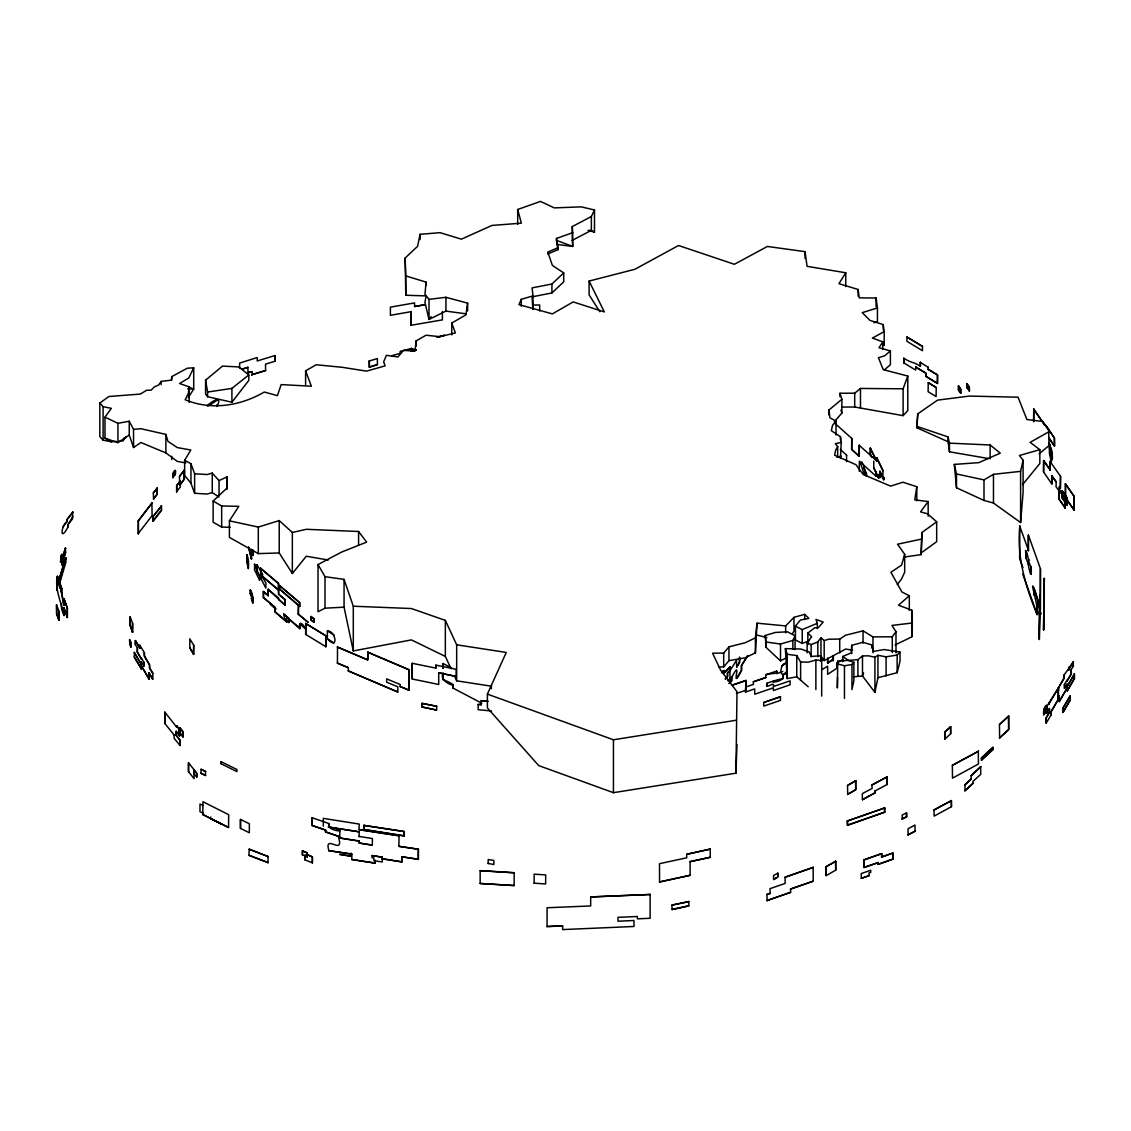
<?xml version="1.0" encoding="UTF-8"?>
<svg xmlns="http://www.w3.org/2000/svg" width="1131" height="1131" viewBox="0 0 1131 1131"><rect width="100%" height="100%" fill="white"/><g stroke="black" fill="none" stroke-linecap="round" stroke-linejoin="round"><path stroke-width="1.5" d="M837.52 677.412L837.35 687.973L837.746 661.14L857.906 659.684L862.486 655.938L868.467 655.824L874.927 657.182L877.939 655.316L886.096 656.842L897.137 655.047L900.007 652.078L884.117 649.547L873.288 651.442L872.043 645.023L862.896 642.295L851.728 645.306L851.247 652.87L842.722 656.461L842.722 661.635M1039.318 638.874L1039.884 594.906L1039.361 639.566M1039.135 638.874L1039.884 594.906M1043.913 605.58L1043.729 618.516M1043.729 626.588L1044.323 578.436L1043.531 629.868L1044.323 578.436M328.23 560.015L306.303 556.226L292.349 573.502L279.23 552.974L258.306 553.61L229.409 537.395L229.409 520.826L258.306 527.074L279.23 520.571L292.349 532.461L306.303 529.294L358.584 531.499L366.642 542.131L341.633 552.055L318.023 564.553L325.007 576.683L344.064 579.383L353.296 606.216L411.401 608.535L445.345 620.396L456.67 644.797L506.25 652.446L487.39 694.109L487.39 707.921L538.724 765.602L613.44 792.675L735.942 773.194L736.988 691.705L720.631 670.174L712.587 653.181L723.684 653.096L728.958 646.861L745.202 642.733L755.409 637.87L757.035 623.167L785.663 625.91L793.976 617.342L804.707 614.345L808.877 618.417L800.395 620.014L795.418 626.107L795.418 639.92L802.218 643.426L808.75 641.008M735.942 773.194L736.988 744.622M988.423 458.522L949.46 451.806L948.047 441.74L916.873 427.772L917.75 413.847L937.557 400.134L969.338 396.076L1018.056 397.207L1026.906 419.53L1042.966 421.51L1049.314 431.561C1047.179 428.14 1052.014 484.775 1051.83 450.647C1043.842 428.564 1055.393 458.606 1051.646 459.653M916.873 426.345L948.047 436.934L949.46 443.14L990.12 444.992L1000.285 453.135L978.88 462.636L954.31 464.417L956.487 487.772L983.998 500.453L993.47 503.041L1020.6 522.536L1023.088 492.48L1023.088 460.26L1019.427 455.51L1039.841 449.671L1039.841 463.484L1022.65 484.577M757.035 623.167L755.409 652.827L745.202 657.775L728.958 660.674L723.684 666.894L718.92 666.937M591.174 231.247L594.496 232.124L594.496 209.97L581.207 206.86L554.317 207.892L540.477 201.417L517.687 209.475L521.377 223.175L491.943 225.437L461.377 239.178L440.016 232.647L420.053 234.329L417.593 246.318L405.152 258.024L405.775 275.907L426.09 282.1L424.959 294.258L429.017 299.347L445.939 297.297L467.612 303.136L465.887 314.885L451.778 323.028L455.383 332.91L440.03 336.699L425.991 335.228L416.024 340.982L415.077 351.105L403.399 350.37L397.928 357L386.434 355.332L383.635 361.793L385.162 365.85L366.515 371.138L342.17 367.292L316.115 364.748L305.61 370.869L305.61 384.681M916.873 427.772L917.75 413.847M904.291 557.046L921.157 554.628L921.935 532.503L936.68 521.815L927.547 513.799L920.563 511.905L928.169 501.528L914.753 499.916L916.789 486.698L902.92 482.23L890.564 486.118L863.179 474.469L855.997 464.728L834.65 455.185L835.611 450.265L837.675 446.575L835.314 443.72L841.224 442.32L840.46 436.707L831.313 430.671L832.557 425.228L836.049 421.213L829.942 417.791L828.896 410.058L841.874 399.271L839.98 393.249L854.697 393.206L860.479 388.456L903.103 388.795L907.783 376.058L883.24 369.625L878.405 357.693L884.682 355.798L890.408 350.907L879.013 347.783L882.788 341.831L872.397 338.07L884.202 331.637L883.24 324.583L870.022 320.426L862.232 312.637L877.43 307.971L876.087 298.004L859.263 297.877L858.132 289.494L838.933 283.669L845.776 272.769L807.053 266.322L805.06 251.648L767.369 246.459L734.387 264.286L678.529 245.512L634.83 269.305L589.095 281.054L589.095 294.866L599.84 311.718M188.227 397.674L193.712 389.078L193.712 367.815L187.322 368.211L171.756 376.623L171.318 380.129L161.168 381.387L158.708 384.978L154.353 386.887L151.172 390.11L146.549 390.28L140.315 394.083L108.873 396.514L99.811 403.046L99.811 436.524L103.105 440.143L111.361 441.811L116.352 441.359M193.712 367.815L188.764 378.051L179.589 383.494L189.174 386.915L188.34 393.348L185.173 399.724C211.186 410.652 240.338 405.958 264.301 392.033L277.42 395.652L281.167 384.597L311.35 386.208L305.61 370.869M425.807 297.538L424.959 302.429L429.017 319.437L445.939 311.11L465.944 313.81M480.152 870.729L514.153 872.75L514.138 885.615L480.152 883.481L480.18 870.616L514.153 872.75M480.152 883.481L514.153 885.502M534.129 883.254L534.143 874.164L545.679 874.899L545.651 883.99L534.143 883.155M862.486 655.938L862.486 676.013L874.927 692.328L877.939 677.709L877.939 655.316M1020.6 522.536L1020.6 471.358L1023.088 460.26M877.939 677.709L897.137 672.705L900.007 661.338L900.007 652.078M478.173 704.429L481.212 704.613L478.173 704.429L478.173 709.717L491.561 710.961M487.857 701.192L481.184 700.655L487.829 701.277M921.157 539.176L897.547 544.209L904.687 554.317L901.577 565.132L890.917 572.258L901.902 591.98L909.324 595.754L909.324 610.443M60.579 557.852C65.061 544.209 57.695 576.075 61.767 554.501M60.579 561.796L61.583 554.487M61.809 560.297L65.598 547.984C60.565 560.552 61.936 571.339 61.965 560.312M61.809 564.525L65.598 552.225L65.442 547.97M61.965 564.539L65.598 552.225M65.527 557.837L58.501 581.617L65.909 557.88L59.434 582.677M59.349 584.303L65.909 562.107L65.909 557.88M840.46 458.465L841.224 442.32M921.157 554.628L921.935 532.503M863.617 672.931L862.486 676.013L853.34 676.833M119.688 441.048L123.025 440.737L124.17 437.796M594.496 209.97L591.372 216.53L572.258 226.568L572.738 232.647L556.48 238.457L557.965 247.746L547.786 252.057L552.395 265.432L563.719 272.896L551.914 284.008L532.093 287.882L532.941 295.884L521.306 299.305L518.903 304.607L552.395 313.895L573.148 301.92L604.307 311.902L589.095 281.054M792.873 649.095L792.873 640.471L795.065 635.763L787.445 631.805L775.414 632.455L765.263 635.466L765.998 647.3L780.503 660.9L786.695 657.592M323.31 826.153L323.31 818.377L359.191 824.047L359.107 829.659L399.003 835.767L359.107 829.659M351.882 854.103L328.895 850.668L351.882 854.103L351.798 859.518L375.209 863.222L375.294 860.309M338.636 837.831L359.191 841.068L338.636 837.831C344.177 856.181 323.72 832.953 328.895 850.668M328.442 826.973L359.191 831.822L328.343 827.143M363.942 825.404L404.333 831.554L404.234 836.007L363.942 829.631L363.942 825.404L404.333 831.554M359.191 841.068L359.107 843.033L372.311 845.126L372.396 838.538L359.191 836.445M350.907 856.167L339.724 854.4L350.907 856.167L350.963 853.071M363.942 829.631L364.041 825.192M359.107 843.033L372.311 845.126M351.798 859.518L375.294 863.038M372.113 855.587L382.32 857.199L372.113 855.587L372.057 857.779L373.937 857.948L373.88 860.677L382.278 861.992L382.32 857.199M418.413 849.225L398.918 846.341L418.413 849.225L418.329 859.404L401.844 856.789L401.844 861.963L381.868 858.811M401.844 856.789L418.413 859.221M401.844 861.963L401.929 856.619M488.14 863.589L488.196 859.546L493.908 860.437L493.851 864.494L488.196 863.49M1043.701 709.858L1046.458 705.447L1045.892 711.328C1042.33 720.461 1043.051 706.635 1046.458 705.447M1046.444 713.251L1047.165 705.914L1046.627 710.593C1045.553 720.362 1050.727 700.216 1049.356 712.502L1046.331 717.733L1046.147 723.147L1050.968 715.174L1050.968 712.162L1058.362 699.396L1058.489 687.634L1063.833 678.402L1063.833 675.221C1070.873 666.102 1078.705 652.898 1068.541 670.16M1047.165 705.914L1058.362 688.044L1048.847 704.118M1043.701 714.764L1045.708 711.286L1046.274 705.405M1058.489 690.659L1058.673 687.676L1064.017 678.444L1063.833 675.221M1071.198 669.594L1071.368 673.906L1067.07 680.989L1071.198 673.864L1071.198 669.594L1073.319 666.272L1073.319 662.257M1064.412 684.524L1064.596 688.312L1064.412 684.524L1067.07 679.943L1067.24 681.032M1046.147 723.147L1046.147 717.704L1049.356 712.502M1057.697 698.209L1059.252 695.523L1059.252 701.602L1067.24 687.818L1059.252 701.602M1050.968 715.174L1050.784 712.12L1058.192 699.354L1058.192 688.001M1064.412 688.27L1067.07 683.704L1067.24 686.432L1074.45 674.005L1074.45 678.558L1067.24 690.984L1074.266 678.515L1074.266 673.963M1067.24 686.432L1074.45 674.005M1062.956 708.105L1070.279 695.749L1070.279 699.976L1063.112 712.36L1062.956 708.105L1070.279 695.749M1062.956 712.332L1070.279 699.976M219.032 496.99L212.26 492.621L207.03 494.049L194.631 493.272L190.955 483.248L184.636 475.416L184.636 460.303L190.828 450.011L177.298 447.579L167.939 441.373L165.889 434.417L140.866 428.691L133.543 429.37L129.245 421.241L117.935 423.305L104.985 417.155L111.361 408.348L103.105 406.665L99.811 403.046M792.478 633.572L793.976 631.155L793.976 617.342M412.235 663.303L435.817 668.11L435.817 665.085L456.217 669.326L456.161 676.451L438.715 672.818L438.715 684.495L412.235 678.996L412.235 663.303L412.292 678.897M438.715 672.818L456.161 676.451M422.061 703.411L436.707 706.267L436.594 710.084L422.061 707.059L422.061 703.411L436.707 706.267M422.061 707.059L422.174 703.242M436.594 710.084L422.174 706.875M729.962 680.523L729.962 670.754L736.521 660.292L736.677 667.106L739.448 662.398L739.448 657.323M736.677 667.106L739.603 662.441L739.603 657.351M730.895 679.038C744.396 652.502 728.816 694.872 741.554 670.542L741.554 665.636L747.761 655.726M736.479 678.36L741.399 670.513L741.399 665.608L747.605 655.697M229.409 520.826L238.797 506.349L221.662 505.981L213.137 501.061L227.077 487.984L227.048 476.886L219.032 480.604L219.032 495.35M817.317 628.483L817.317 623.308L815.946 619.406L823.17 622.022L818.208 627.846L814.758 627.733L807.859 633.077L811.662 636.781L807.138 642.889L811.153 644.557L817.826 641.941L820.979 637.644L824.188 640.584L824.188 660.617L845.606 649.038L852.576 650.184M892.288 652.573L892.288 636.767L895.978 631.748L891.949 625.415L911.756 623.068L911.742 610.16L898.481 605.198L909.324 595.754M62.629 527.357L67.012 521.603L67.012 519.482L72.935 511.947L67.181 519.525L67.181 521.645C61.116 524.826 59.378 543.46 68.044 526.862L68.044 524.742L72.426 518.973L72.766 511.905M68.044 526.862L67.86 524.699L72.935 516.485M153.533 499.054L153.349 492.946L157.195 488.168L157.195 494.233L153.533 499.054L157.025 494.19L157.025 488.125M157.195 488.168L153.349 492.946M172.817 473.62L172.986 477.621L172.817 473.62C177.751 463.13 174.315 482.414 175.376 470.538M138.166 520.91L152.091 502.885L138.35 520.953L138.35 533.705L138.35 520.953M172.817 477.565L175.376 474.483M179.688 485.34L179.504 476.321L184.339 470.227L184.339 479.219L179.688 485.34L184.169 479.176L184.169 470.185M184.339 470.227L179.504 476.321M138.166 533.662L152.091 515.637L151.907 502.843M152.77 516.909L161.507 505.953L161.507 510.18L153.109 521.221L152.77 516.909L161.507 505.953M176.521 485.68L180.352 480.901L176.69 485.722L176.69 491.787L176.69 485.722M152.77 521.137L161.507 510.18M176.521 491.745L180.352 486.98L180.182 480.859M123.025 440.737L126.163 436.637M897.307 584.529L901.577 578.945L904.687 572.201L904.687 554.317M231.912 402.212L248.82 380.384L248.82 374.926L238.768 366.939L222.496 366.091L205.573 380.186L205.573 393.998L207.609 396.727L231.912 402.212L231.912 388.4L248.82 374.926M431.151 316.68L429.017 319.437L429.017 299.347M837.35 663.84L844.461 665.763L851.954 664.519L853.863 662.299L848.759 660.674L842.722 656.461M834.31 421.821L841.874 413.084L841.874 399.271M841.605 407.061L854.697 407.019L903.103 415.628L907.783 410.595L907.783 376.058M721.847 672.634C725.197 666.131 723.713 677.554 723.925 670.499M721.988 672.691L724.066 670.542M723.925 673.129L730.145 666.894L730.145 670.344L727.572 673.002L727.572 676.677L725.395 678.939M724.066 673.171L730.145 666.894M725.254 678.883L727.431 676.635L727.431 672.945L730.004 670.301L730.004 666.852M727.926 680.763L731.644 677.116L731.503 680.989L729.127 683.449M729.269 683.506L731.644 681.032L731.644 677.116M311.845 825.404L325.601 830.069L311.845 825.404L311.944 817.656L328.923 823.566C325.53 832.359 355.742 832.854 328.923 826.945M328.923 823.566L328.824 827.044M325.601 831.822L339.823 836.784L325.502 831.921L325.601 830.069M532.842 308.961L532.093 296.831L551.914 292.957L563.719 281.831L563.719 272.896M944.724 739.08L944.724 732.054L950.662 726.71L950.662 733.736L944.88 739.137L944.88 732.11L950.662 726.71M999.62 738.133L999.451 724.603L1008.583 716.05L1008.753 729.58L999.451 738.076L1008.583 729.523L1008.583 716.05M1008.753 716.107L999.451 724.603M981.524 760.272L981.369 758.109L992.82 747.393L992.976 749.57L981.369 760.216L992.82 749.514L992.82 747.393M992.976 747.45L981.369 758.109M971.147 775.654L980.761 766.662L971.147 775.654L971.147 779.047L964.969 784.829L964.969 790.866L973.028 783.316L972.872 781.507L980.761 774.325L980.605 766.606M964.969 784.829L971.147 779.047M964.814 790.795L973.028 783.316M249.159 849.169L268.047 856.535L249.159 849.169L249.046 855.333L268.047 862.6L249.046 855.333M884.682 369.611L890.408 364.719L890.408 350.907M1039.064 453.842L1049.314 445.374M367.801 652.163L367.702 659.896L337.42 647.017L367.702 659.896L367.801 652.163L409.054 669.722L409.054 690.193L400.105 686.503L400.204 684.524L386.661 678.869L386.661 682.205L397.872 686.856L397.773 691.974L348.235 670.895L348.334 667.672L337.42 663.134L348.334 667.672M348.235 670.895L397.773 691.974M408.955 690.263L409.054 669.722M400.105 686.503L409.054 690.193M307.279 856.789L302.401 854.838L302.401 850.894L307.279 852.845L307.165 856.874L307.279 852.845M302.401 854.838L302.514 850.809M306.515 854.287L312.382 856.803L312.382 862.868L304.946 859.829L305.059 855.192M312.382 862.868L312.382 856.803M921.935 552.352L936.68 541.678L936.68 521.815M129.245 421.241L129.245 435.039L133.543 447.523L140.866 442.504L165.889 452.909L177.298 461.391L185.753 462.904M104.985 417.155L104.985 438.192L117.935 442.645L129.245 435.039M201.092 769.264L205.559 771.512L201.092 769.264L200.965 773.293L205.559 775.456L200.965 773.293M221.068 761.658L221.068 763.778L236.93 771.625L236.93 769.504L221.068 761.658L221.068 763.778M202.802 814.546L202.93 801.709L228.688 814.688L228.561 827.51L202.802 814.546L228.561 827.51M221.832 824.329L210.748 818.745M240.479 819.424L240.479 828.401L249.343 832.727L249.343 823.75L240.479 819.424L240.479 828.401M781.761 665.933L786.144 663.049C779.174 663.36 778.92 682.078 787.204 670.612M820.54 660.886L823.354 659.02M820.668 660.942L823.481 659.09M833.377 655.952L833.377 659.345L827.595 663.006L833.25 659.274L833.25 655.881M821.912 669.736L827.638 666.102L827.638 674.345L837.166 668.068L837.039 663.105L837.166 668.068M837.039 663.105L842.892 659.387M824.188 640.584L828.754 639.199L839.725 639.1L845.606 635.226L863.038 630.844L872.976 636.923L892.288 636.767M443.098 668.407L443.211 663.501L443.211 668.336M443.211 679.618C468.375 690.263 436.863 683.817 443.211 673.171M481.82 703.242L452.994 688.086L453.107 684.863M847.685 794.513L847.543 785.465L855.658 780.673L855.799 789.735L847.543 794.443L855.658 789.65L855.658 780.673M855.799 780.758L847.543 785.465M773.661 879.536L773.519 875.507L777.803 873.146L777.803 877.091L773.661 879.536L777.661 877.02L777.803 873.146M826.21 866.685L835.71 861.242L835.71 870.163L826.21 875.606L826.21 866.685L835.71 861.242M954.31 464.417L956.487 473.96L983.998 479.883L993.47 474.327L1020.6 471.358M817.317 623.308L802.218 629.614L795.418 626.107M1049.314 431.561L1030.101 442.362L1039.841 449.671M217.958 399.625C191.549 418.102 223.514 389.205 218.085 404.234L217.025 404.672L217.025 406.467M906.864 337.024L922.543 346.425L922.429 350.723L906.864 341.251L906.977 336.953L922.543 346.425M903.768 358.188L903.768 362.839L903.768 358.188C912.929 363.928 911.826 360.93 920.394 366.26L920.394 362.344L920.394 366.26M937.585 383.395L925.978 376.326L925.978 373.145L915.643 367.01L925.851 373.216L925.851 376.411L937.443 383.466L937.585 374.926L928.084 369.3L937.443 374.997L937.443 383.466M928.084 367.179L920.252 362.415M928.254 382.646L936.228 387.509L936.1 396.571L928.113 391.708L928.254 382.646L936.228 387.509M862.43 799.73L862.303 793.623L872.1 788.434L871.973 784.971L887.156 776.856L887.156 784.504L874.913 791.021L875.041 792.859L862.43 799.73L874.913 792.789M887.156 776.856L871.973 784.971M952.359 765.334L978.442 751.281L952.359 765.334L952.486 778.156L978.442 764.019L978.315 751.196M902.326 819.098L902.185 815.069L906.624 812.807L906.624 816.752L902.185 819.014L906.624 816.752M933.994 809.966L951.44 800.621L951.44 806.686L934.135 816.115L933.994 809.966L951.44 800.621M908.151 834.947L908.023 828.797L914.951 825.036L915.078 831.186L908.023 834.876L915.078 831.186M305.695 623.45L325.898 635.778L325.77 646.805L325.77 635.834L305.695 623.45L305.695 634.406L325.898 646.734M305.695 634.406L305.808 623.379M327.354 630.957C336.133 630.377 338.735 651.739 327.354 638.676L327.354 630.957L334.168 635.17M327.227 638.746L334.041 642.959M556.763 244.367L572.738 246.459L572.258 240.366L591.372 230.328L594.496 232.124M451.015 668.633L445.345 656.432L411.401 639.906L353.296 650.919L344.064 607.177L325.007 608.181L318.023 611.73L318.023 564.553M895.003 645.009L911.756 636.88L911.742 610.16M547.786 253.966L557.965 249.654L557.965 247.746M260.512 568.214L278.636 583.44L278.636 588.12L299.743 606.372L278.396 588.205L278.396 583.539L260.512 568.214L260.738 574.817M268.146 589.407L278.636 598.087L278.636 599.628L285.21 605.255L268.146 589.407L268.146 595.698L268.372 589.308M286.666 618.53L286.426 621.753L274.748 611.758L274.748 607.262L263.339 597.493L263.339 591.57L268.372 595.613M279.654 585.547L279.385 589.293L279.654 585.547L299.743 602.738L299.743 606.372M261.784 576.004L278.636 590.142L278.636 594.114L285.21 599.741L285.21 605.255M263.339 597.493L274.989 607.177L274.989 611.673L286.666 621.654M278.396 590.226L278.636 594.114M278.396 594.199L285.21 599.741M279.385 585.646L299.743 602.738M283.796 614.062L288.744 618.473L288.744 622.502L288.886 618.417L283.796 614.062L284.56 618.926L288.744 622.502M284.56 618.926L288.886 622.446M298.245 614.133L308.155 622.333L298.245 614.133L298.471 605.099L298.471 614.048M311.067 616.536L314.05 618.926L313.909 622.361L311.067 619.929L311.067 616.536L313.909 618.968L313.909 622.361M299.941 623.888C300.747 639.142 295.714 612.437 305.808 628.907M311.067 619.929L314.05 622.319M851.742 438.39L851.601 449.488L859.291 456.245L859.291 445.204L859.15 456.302L851.742 449.431L851.742 438.39L835.088 423.531M846.553 455.228L846.553 461.632M876.214 471.613L876.073 476.448L876.073 471.669M847.359 820.894L884.739 807.916L884.739 812.157L847.557 825.319L847.359 820.894L847.557 825.319M847.557 821.078L884.739 807.916M847.359 825.135L884.739 812.157M785.041 877.232L813.231 867.378L785.041 877.232L785.14 883.424L770.013 888.641L770.112 893.433L766.988 894.423L770.112 893.433M881.586 853.594L863.943 859.843L863.943 867.491L878.236 862.571L863.943 867.491L864.042 859.928L881.685 853.679L881.685 857.072L893.009 853.057L893.009 859.093L878.236 864.324L893.009 859.093L892.91 852.972L881.586 856.973L881.685 853.679M790.527 889.065L813.231 881.162L790.527 889.065L790.626 892.331L766.988 900.573L790.626 892.331M861.341 878.363L861.242 873.584L870.672 870.248L870.771 872.411L868.99 872.92L869.089 875.62L861.341 878.363L869.089 875.62M731.87 685.23L745.923 680.494L745.923 690.263L736.451 693.416M731.955 685.315L745.923 680.494M745.598 687.012L753.387 684.439L753.303 681.753L765.828 677.554L765.744 674.726C778.722 672.224 777.492 674.133 776.7 670.952M776.785 671.036L765.744 674.726M753.387 681.837L765.828 677.554M776.7 673.595L782.808 671.475M782.892 678.586C758.802 683.69 786.851 683.463 782.892 674.91L787.402 673.355M745.598 688.68L745.598 692.031L754.674 688.906L754.759 694.222L773.364 687.818L773.364 690.546L790.131 684.778L790.131 680.862L773.279 686.545C775.272 679.717 764.104 691.352 767.101 683.124L773.364 681.088L773.364 681.979M763.778 702.478L780.475 696.724L763.778 702.478L763.778 706.112L780.475 700.372L780.404 696.654M265.615 370.516L251.69 374.757L265.615 370.516L265.516 364.111L274.918 361.284L274.918 355.544L257.218 360.973L257.218 357.552L239.616 363.079L239.616 367.985M241.78 369.187L248 367.363L241.878 369.286M251.69 371.576C241.652 375.973 255.295 367.363 251.789 374.856M369.286 360.973L377.386 358.569L377.386 364.634L369.37 367.151L369.286 360.973L369.37 367.151M369.286 367.052L377.386 364.634M874.051 322.816L877.43 321.784L877.43 307.971M765.263 635.466L765.998 641.998L780.503 644.006L792.873 640.471M821.686 660.561L815.875 660.023L808.198 662.186L800.607 661.974L796.761 655.584L787.261 654.269L785.366 648.629L800.833 649.01L809.146 651.923L811.323 656.418L820.696 655.768L821.686 660.561L821.686 696.116M392.047 355.629L400.487 353.282L400.416 351.388L411.599 348.39L411.599 350.992L411.528 348.306M416.18 349.946L411.217 351.317L416.25 350.03M219.032 480.604L212.26 473.111L207.03 474.539L194.631 473.762L190.955 463.738L184.636 460.303M164.829 712.134L164.829 723.487L164.829 712.134L176.521 726.95L176.69 725.791L178.797 728.463L178.797 731.856L178.627 728.505L176.521 725.833M179.914 727.827L182.968 731.969L182.968 736.875L183.151 731.913L179.914 727.827L180.451 733.68L182.968 736.875M176.111 731.404L179.716 735.701L176.111 731.404L176.111 735.348L179.9 740.155L180.069 745.555L180.069 740.112L176.28 735.306L176.28 731.347M179.744 730.428L180.635 731.29M179.716 735.701L179.716 733.015L179.546 735.744M174.089 735.221L174.089 738.246L180.069 745.555M180.451 733.68L183.151 736.818M188.509 762.732L188.509 771.653L188.509 762.732L194.065 769.773L194.065 778.693L188.509 771.653M194.207 770.112L196.752 773.194L196.752 777.138L196.582 773.236L194.207 770.112L194.207 774.056L196.752 777.138M194.207 774.056L194.376 770.055M836.799 457.178L841.224 456.132M958.438 385.968L960.799 389.106L960.629 393.093L958.438 389.912L958.438 385.968L960.629 389.149L960.629 393.093M967.033 383.989L969.394 387.127L969.394 391.072L969.225 387.17L967.033 383.989L967.033 387.933L969.394 391.072M958.438 389.912L960.799 393.051M967.033 387.933L967.203 383.946M1033.564 421.609L1033.748 409.012L1044.917 425.214M1045.85 425.44L1054.332 438.036L1054.502 445.982L1054.502 437.994L1045.85 425.44L1045.85 426.557M1043.56 460.6L1050.232 469.987L1043.56 460.6L1043.56 471.938L1051.844 483.955L1051.844 475.868L1056.213 481.919L1056.043 486.768L1058.913 490.642L1058.913 498.799L1065.261 507.989L1058.743 498.828L1058.913 490.642M1050.049 470.015L1050.232 461.42L1050.232 469.987M1043.56 471.938L1043.743 460.571M1060.539 476.363L1060.355 488.224L1060.539 476.363L1050.049 461.448M1056.213 481.919L1051.844 475.868M1065.388 483.814L1074.294 496.424L1074.111 510.251L1065.388 497.583L1065.388 483.814L1074.111 496.467L1074.111 510.251M1065.077 508.031L1065.077 498.714L1059.365 490.43L1059.365 486.782L1060.539 488.182M1059.365 490.43L1065.261 498.672L1065.261 507.989M1062.108 490.826L1067.169 497.88L1067 504.907L1062.108 497.81L1062.108 490.826L1067 497.923L1067 504.907M1062.108 497.81L1067.169 504.864M1065.388 497.583L1074.294 510.208M686.715 854.287L710.268 849.098L686.715 854.287L686.715 857.807L659.486 863.688L659.557 882.024L690.136 875.295L690.066 861.61L710.268 857.27L690.136 861.709M659.486 881.926L690.136 875.295M671.927 905.097L688.836 901.605L671.927 905.097L672.054 909.536L688.836 905.846L688.708 901.407M135.352 640.613L139.961 648.176L135.352 640.613L135.352 644.642L137.402 647.809L137.402 652.078L141.375 658.906L137.219 652.12L137.402 647.809M135.352 644.642L135.536 640.584M139.792 648.219L139.961 645.122L139.961 648.176M141.375 664.307L134.264 652.446L141.205 664.349L141.375 661.607L141.205 664.349M152.826 673.412L149.645 667.94L149.645 664.915L144.499 656.079L144.316 652.926L144.316 656.121L149.462 664.957L149.462 667.983L152.826 673.412L152.826 679.25L149.08 672.818L148.896 678.925L149.08 672.818M193.712 645.179L193.528 654.199L193.712 645.179L189.824 638.874L189.824 647.851L193.528 654.199M134.264 656.998L141.375 668.859L134.264 656.998L134.433 652.403M189.824 647.851L193.712 654.156M141.205 658.935L141.375 657.86L141.375 658.906M143.934 662.243L143.75 666.032L143.934 662.243L141.205 657.903M141.205 668.902L141.375 665.692L149.08 678.897M261.402 578.747L256.963 571.254L256.963 564.666L257.119 571.226L265.87 588.092L265.87 582.903L262.293 576.937L262.449 573.983L262.293 576.937M785.366 648.629L787.261 678.572L796.761 676.833L808.198 686.743M442.362 311.492L442.419 319.875L411.034 325.276L411.034 311.689L390.407 315.309L390.407 307.137L414.526 302.91L414.582 306.529L425.016 304.691L414.582 306.529M407.952 350.03L413.762 349.012M870.276 448.13L876.723 461.208L870.276 448.13L870.276 454.153L871.605 456.924M870.276 454.153L871.761 456.896M876.567 461.236L876.723 457.631L883.014 470.736L882.859 475.911L883.891 477.692C885.22 487.334 874.15 456.938 883.891 479.657M860.818 463.512L860.352 462.904L864.522 474.963M863.787 466.156L866.403 476.137M863.787 467.965L866.558 473.38L866.558 476.109M863.264 472.362L864.678 474.935M883.014 470.736L876.567 457.659M878.547 474.652L880.059 477.452L878.547 474.652L878.547 477.989L878.702 474.624M883.891 477.692L883.721 479.685M257.543 570.462L254.433 564.242L257.387 570.476M254.588 564.213L254.588 569.444M259.607 575.156L259.607 580.373L254.433 569.459M487.39 694.109L613.44 739.773L735.942 720.291M207.609 396.727L207.609 392.033L231.912 388.4M250.304 589.958C255.196 597.931 252.779 612.974 251.28 592.842C252.595 599.939 249.103 592.87 250.304 589.958L251.435 592.828M250.149 593.365L251.435 596.221M253.047 597.507L252.892 602.752M251.153 598.341L253.047 602.738M1049.328 453.079L1051.83 459.624M1022.947 567.621L1019.653 558.799L1019.837 525.887C1016.613 557.018 1025.534 585.943 1037.028 614.543C1041.085 614.331 1024.601 562.149 1037.89 599.345C1045.935 639.043 1035.006 586.621 1033.833 588.389M1028.376 535.02L1028.376 550.656L1028.376 535.02L1040.435 568.709L1040.435 610.471M1025.647 550.712L1025.916 557.823L1025.647 550.712C1027.542 551.518 1029.111 565.557 1028.814 559.152M1028.178 564.256C1033.607 592.064 1030.087 550.514 1031.076 574.053M1040.435 568.709L1040.251 610.5M1022.763 574.067L1037.212 614.529M1033.833 595.175L1034.017 588.36M1037.212 604.237L1037.028 614.543M60 588.247L57.37 580.571L57.37 576.343L61.738 588.587L61.583 592.842M56.903 578.294L57.087 578.28C61.3 586.72 62.247 596.447 63.902 605C61.696 596.079 61.3 586.848 56.903 578.294C55.461 591.357 61.498 603.092 64.099 615.476C62.615 612.069 60.508 607.432 61.597 603.629M57.37 580.571L57.525 576.329M57.37 576.343L61.738 588.587M56.903 590.481L57.087 578.28M63.902 605L64.085 598.681L67.422 608.407L67.422 617.484L63.916 607.828L67.422 617.484M56.55 604.802L56.734 613.765L58.996 620.325L56.55 613.78L56.55 604.802L58.996 611.348L58.996 620.325M63.902 598.695L67.422 608.407M58.996 611.348L58.798 620.354M130.164 616.791L130.348 625.74L132.61 632.314L130.164 625.768L130.164 616.791L132.61 623.337L132.61 632.314M132.61 623.337L132.412 632.328M130.927 643.002C132.27 656.828 126.941 630.419 131.111 642.988M246.812 554.699L246.812 562.418L246.812 554.699C249.725 558.799 247.816 580.245 248.396 560.382M248.495 547.178L251.421 558.94L251.591 549.525M590.679 896.94L650.127 894.465L590.679 896.94L590.693 905.959L547.065 907.741L547.079 926.6L562.658 925.921L547.065 926.487M562.644 925.808L562.658 929.583L634.01 926.487L633.996 920.507L617.993 921.214L617.993 917.34L637.347 916.492L637.361 918.824L650.127 918.273L650.113 894.352M588.049 230.441L591.372 230.328L591.372 216.53M532.673 305.059L539.685 304.974L539.685 311.025M1044.323 593.676L1044.125 578.436M1043.814 599.812L1043.814 607.686M1039.587 611.39L1039.587 615.518M1043.913 613.469L1043.729 605.58M1039.884 616.353L1039.7 594.906M1044.054 616.89L1043.729 629.868M213.137 501.061L213.137 522.183L221.662 527.103L230.229 527.286M187.633 388.908L193.712 389.078L188.764 387.099M405.152 258.024L405.775 295.248L426.09 295.912M454.549 676.267L456.67 680.834L490.854 686.107M364.041 829.419L404.333 835.795M381.953 858.627L401.929 861.794M1073.319 666.272L1073.135 662.229M757.035 635.085L766.889 637.587M950.662 733.736L950.507 726.653M556.48 238.457L556.48 240.366L572.738 246.459L572.738 232.647M367.702 652.234L408.955 669.792M302.401 850.894L307.165 852.93M306.402 854.386L312.269 856.888M203.057 805.456L199.989 804.056L199.989 811.719L203.156 813.161M443.098 663.558L450.901 667.573M835.71 870.163L835.583 861.158M826.21 875.606L826.337 866.77M104.985 438.192L111.361 441.811M903.768 362.839L915.643 370.063L915.785 366.939M171.7 459.511L171.7 456.274M951.44 806.686L951.298 800.536M887.156 784.504L887.029 776.771M874.913 791.021L875.041 792.859M262.01 575.919L278.636 590.142M263.339 591.57L268.146 595.698M299.715 623.973L305.582 629.006M286.666 616.975L299.941 628.341M286.426 617.059L299.715 628.426M859.15 445.246L874.913 459.299M876.214 476.391L859.39 461.194L859.249 471.33M840.333 449.445L846.695 455.185M782.892 674.91L782.977 678.671M767.101 683.124L767.186 686.432M745.598 692.031L745.838 680.424M274.918 355.544L274.918 361.284M400.416 351.388L400.487 353.282M178.627 731.898L179.716 733.015M164.829 723.487L174.273 735.178M824.188 660.617L820.979 656.178L820.979 637.644M1033.564 409.054L1044.733 425.256M1048.889 437.824L1054.502 445.982M1048.706 437.867L1054.332 446.024M1059.365 486.782L1060.355 488.224M688.836 905.846L672.054 909.536M139.792 645.165L144.499 652.898M148.896 672.846L152.657 679.293M141.205 661.649L143.934 665.989M141.205 665.721L148.896 678.925M256.963 564.666L262.449 573.983M878.702 477.961L873.754 467.683L873.754 461.052M873.599 467.697L878.547 477.989M861.723 461.858L863.943 466.128M1019.653 525.901L1028.56 550.627M1028.63 561.287L1031.076 567.705M1025.916 557.823L1028.376 564.228M129.768 643.596L130.927 646.946M840.927 410.072L841.874 413.084M251.817 549.609L253.259 555.392L253.415 550.189M248.65 547.164L251.591 558.926M246.812 562.418L248.396 568.101M205.573 380.186L207.609 392.033M556.48 240.366L557.965 249.654M883.82 342.622L884.202 345.45L884.202 331.637M911.742 623.973L911.756 636.88M1068.71 667.134L1068.71 670.202M1067.07 687.775L1067.24 690.984M1065.558 483.771L1065.558 497.541M1063.112 708.133L1063.112 712.36M1062.278 490.783L1062.278 497.767M1059.549 486.74L1059.549 490.387M1052.028 475.826L1052.028 483.912M1049.511 444.087L1049.511 453.064M1049.031 703.044L1049.031 704.146M1043.885 709.886L1043.885 714.792M1033.748 409.012L1033.748 421.566M993.47 474.327L993.47 503.041M990.12 444.992L990.12 458.804M983.998 479.883L983.998 500.453M958.607 385.925L958.607 389.87M956.487 473.96L956.487 487.772M949.46 443.14L949.46 451.806M948.047 436.934L948.047 441.74M928.226 367.108L928.084 369.3M928.169 501.528L928.169 516.259M916.789 486.698L916.789 500.779M906.497 812.722L906.497 816.667M903.103 388.795L903.103 415.628M897.137 655.047L897.137 672.705M895.978 631.748L895.978 652.813M886.096 656.842L886.096 676.041M884.527 807.732L884.527 811.973M883.24 324.583L883.24 329.771M882.788 341.831L882.788 349.437M880.059 471.698L880.059 477.452M879.904 471.712L879.904 477.48M878.137 862.472L878.236 864.324M876.723 457.631L876.723 461.208M876.087 298.004L876.087 306.572M874.927 657.182L874.927 692.328M872.976 636.923L872.976 652.728M872.043 645.023L872.043 648.275M870.432 448.102L870.432 454.125M863.038 630.844L863.038 643.129M860.479 388.456L860.479 407.895M858.132 289.494L858.132 296.11M857.906 659.684L857.906 676.154M854.697 393.206L854.697 407.019M853.863 662.299L853.863 680.848L851.954 689.542L851.954 664.519M851.728 645.306L851.728 653.69M845.776 272.769L845.776 286.581M844.461 665.763L844.461 698.477M840.46 436.707L840.46 440.044M839.98 393.249L839.98 396.698M839.725 639.1L839.725 652.912M837.675 446.575L837.675 456.924M837.746 661.14L837.746 663.346M836.049 421.213L836.049 435.025M832.925 655.853L832.925 660.985L832.784 655.81M828.896 410.058L828.896 414.964M827.708 657.988L827.708 663.077M827.595 659.627L827.595 663.006M820.696 655.768L820.696 660.235M817.826 641.941L817.826 656.673M815.875 660.023L815.875 689.585M813.132 867.279L813.231 881.162M811.153 644.557L811.153 656.743M807.859 633.077L807.859 644.727M807.138 642.889L807.138 652.856M805.06 251.648L805.06 258.49M804.707 614.345L804.707 619.534M802.218 629.614L802.218 643.426M800.607 661.974L800.607 680.325M796.761 655.584L796.761 676.833M795.065 635.763L795.065 649.562M787.261 654.269L787.261 678.572M785.663 625.91L785.663 632.823M780.503 644.006L780.503 660.9M766.988 894.423L767.087 900.672M765.998 641.998L765.998 647.3M755.409 637.87L755.409 652.827M728.958 646.861L728.958 660.674M723.684 653.096L723.684 666.894M710.197 848.999L710.268 857.27M613.44 739.773L613.44 792.675M572.258 226.568L572.258 240.366M551.914 284.008L551.914 292.957M532.941 295.884L532.941 309.046M521.306 299.305L521.306 306.204M517.687 209.475L517.687 224.433M491.405 685.245L491.405 688.737M481.212 700.57L481.184 704.698M467.612 303.136L467.612 310.926M456.67 644.797L456.67 680.834M452.994 684.934L452.994 688.086M451.778 323.028L451.778 334.932M445.939 297.297L445.939 311.11M445.345 620.396L445.345 656.432M443.098 673.242L443.098 679.689M435.774 665.184L435.774 668.195M426.09 282.1L426.09 285.549M420.053 234.329L420.053 239.574M418.329 849.409L418.329 859.404M416.024 340.982L416.024 346.157M411.034 311.689L411.034 325.276M405.775 275.907L405.775 295.248M404.234 831.766L404.234 836.007M399.003 835.767L398.918 846.341M375.209 860.493L375.209 863.222M359.191 831.822L359.107 836.629M358.584 531.499L358.584 545.001M353.296 606.216L353.296 650.919M344.064 579.383L344.064 607.177M339.823 830.748L339.724 836.869M337.519 646.932L337.42 663.134M325.502 830.154L325.502 831.921M325.007 576.683L325.007 608.181M311.944 817.656L311.944 825.305M311.195 616.48L311.195 619.873M304.946 855.276L304.946 859.829M299.475 602.851L299.475 606.485M292.349 532.461L292.349 573.502M286.426 618.629L286.426 621.753M284.984 599.84L284.984 605.354M279.23 520.571L279.23 552.974M268.047 856.535L267.948 862.699M263.565 591.485L263.565 597.394M260.738 568.13L260.738 573.148M258.306 527.074L258.306 553.61M251.421 549.539L251.421 558.94M247.901 367.264L248 372.862M227.048 476.886L227.048 489.172M221.662 505.981L221.662 527.103M212.26 473.111L212.26 492.621M210.748 816.992L210.635 818.83M205.559 771.512L205.432 775.541M194.631 473.762L194.631 493.272M190.955 463.738L190.955 483.248M189.174 386.915L189.174 402.382M176.69 725.791L176.69 726.894M171.756 376.623L171.756 380.087M165.889 434.417L165.889 452.909M161.168 381.387L161.168 384.653M161.168 505.868L161.168 508.681M153.109 516.994L153.109 521.221M141.375 665.692L141.375 668.859M133.543 429.37L133.543 447.523M117.935 423.305L117.935 442.645M103.105 406.665L103.105 440.143M67.238 608.421L67.238 617.512M64.085 598.681L64.085 604.986M64.099 607.814L64.099 615.476M63.916 607.828L63.916 615.504M61.583 588.615L61.583 591.428M60.777 557.866L60.777 561.81M270.351 604.11L275.794 608.945L270.351 604.11M444.271 335.285L437.202 337.25L444.271 335.285"/></g></svg>
